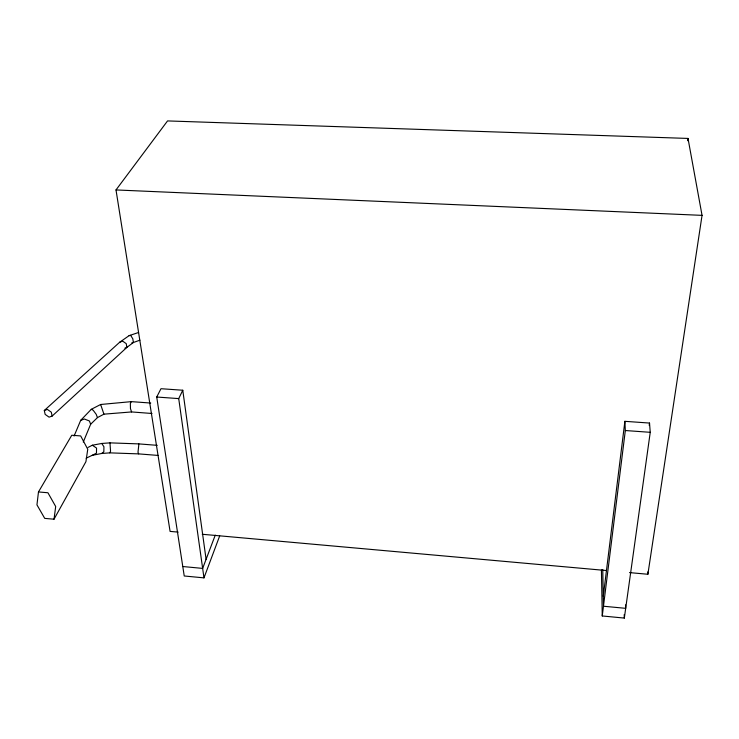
<?xml version="1.0" encoding="UTF-8"?>
<svg xmlns="http://www.w3.org/2000/svg" width="739" height="739" viewBox="0 0 739 739"><rect width="100%" height="100%" fill="white"/><g stroke="black" fill="none" stroke-linecap="round" stroke-linejoin="round"><path stroke-width="1.11" d="M38.474 491.952L36.95 504.866L44.728 518.381L54.021 519.212L85.918 461.672L87.756 449.257L80.69 435.936L71.775 435.243L38.474 491.952L47.924 492.756L55.693 506.511L54.021 519.212M603.283 596.318L624.88 421.322L649.526 423.059L650.237 432.315L624.326 618.081L602.257 615.966L601.426 569.945M602.257 615.966L625.323 430.532L624.88 421.322M687.695 140.715L688.009 138.433L167.55 120.919L116.005 189.941L170.081 531.387L178.127 532.108M649.211 425.331L649.526 423.059M629.499 572.605L647.881 574.258L702.05 215.363L688.009 138.433M157.25 445.34L138.895 443.899L137.999 452.286L138.673 453.885L158.155 455.436M206.089 559.34L182.773 390.238L160.982 388.705L156.723 397.028L184.233 575.986L203.982 577.87L219.695 535.877M215.252 535.156L202.652 568.402L182.782 566.527M83.267 442.061L90.657 424.232L97.456 417.609L103.931 414.163L131.588 411.937L152.012 413.489M74.076 436.047L80.708 420.315L91.285 409.314L100.633 404.492L131.357 401.637L150.765 403.051M203.982 577.87L178.718 398.598L182.773 390.238M86.158 458.198L92.163 455.344L101.594 453.497L109.778 452.859L110.554 451.27L109.963 442.864L101.77 443.465L92.338 445.22L88.043 447.418M131.357 401.637L130.35 403.494L130.47 408.658L131.588 411.937M138.581 332.485L129.103 335.654L119.635 342.277L44.294 410.505L45.153 414.385L49.07 417.156L52.146 416.066L126.868 347.395L133.408 342.499L139.92 340.171M101.594 453.497L103.829 451.797L103.922 446.762L101.77 443.465M92.163 455.344L96.458 453.155L96.55 448.093L92.338 445.22M119.635 342.277L122.619 341.113L126.249 343.672L126.868 347.395L124.873 348.161M44.294 410.505L47.361 409.406L51.296 412.186L52.146 416.066M80.708 420.315L84.403 419.013L89.391 420.971L90.657 424.232M129.103 335.654L130.646 335.358L132.808 338.795L133.408 342.499L131.856 342.767M109.778 452.859L138.673 453.885M109.963 442.864L138.895 443.899M116.005 189.941L702.05 215.363M156.723 397.028L178.718 398.598M625.323 430.532L650.237 432.315M202.246 534.269L606.534 570.545M91.285 409.314L93.123 410.182L96.218 414.339L97.456 417.609M103.931 414.163L100.633 404.492M647.734 571.958L647.881 574.258M625.545 604.871L625.693 608.326L603.467 606.229L602.756 569.547M624.196 614.636L624.326 618.081"/></g></svg>
